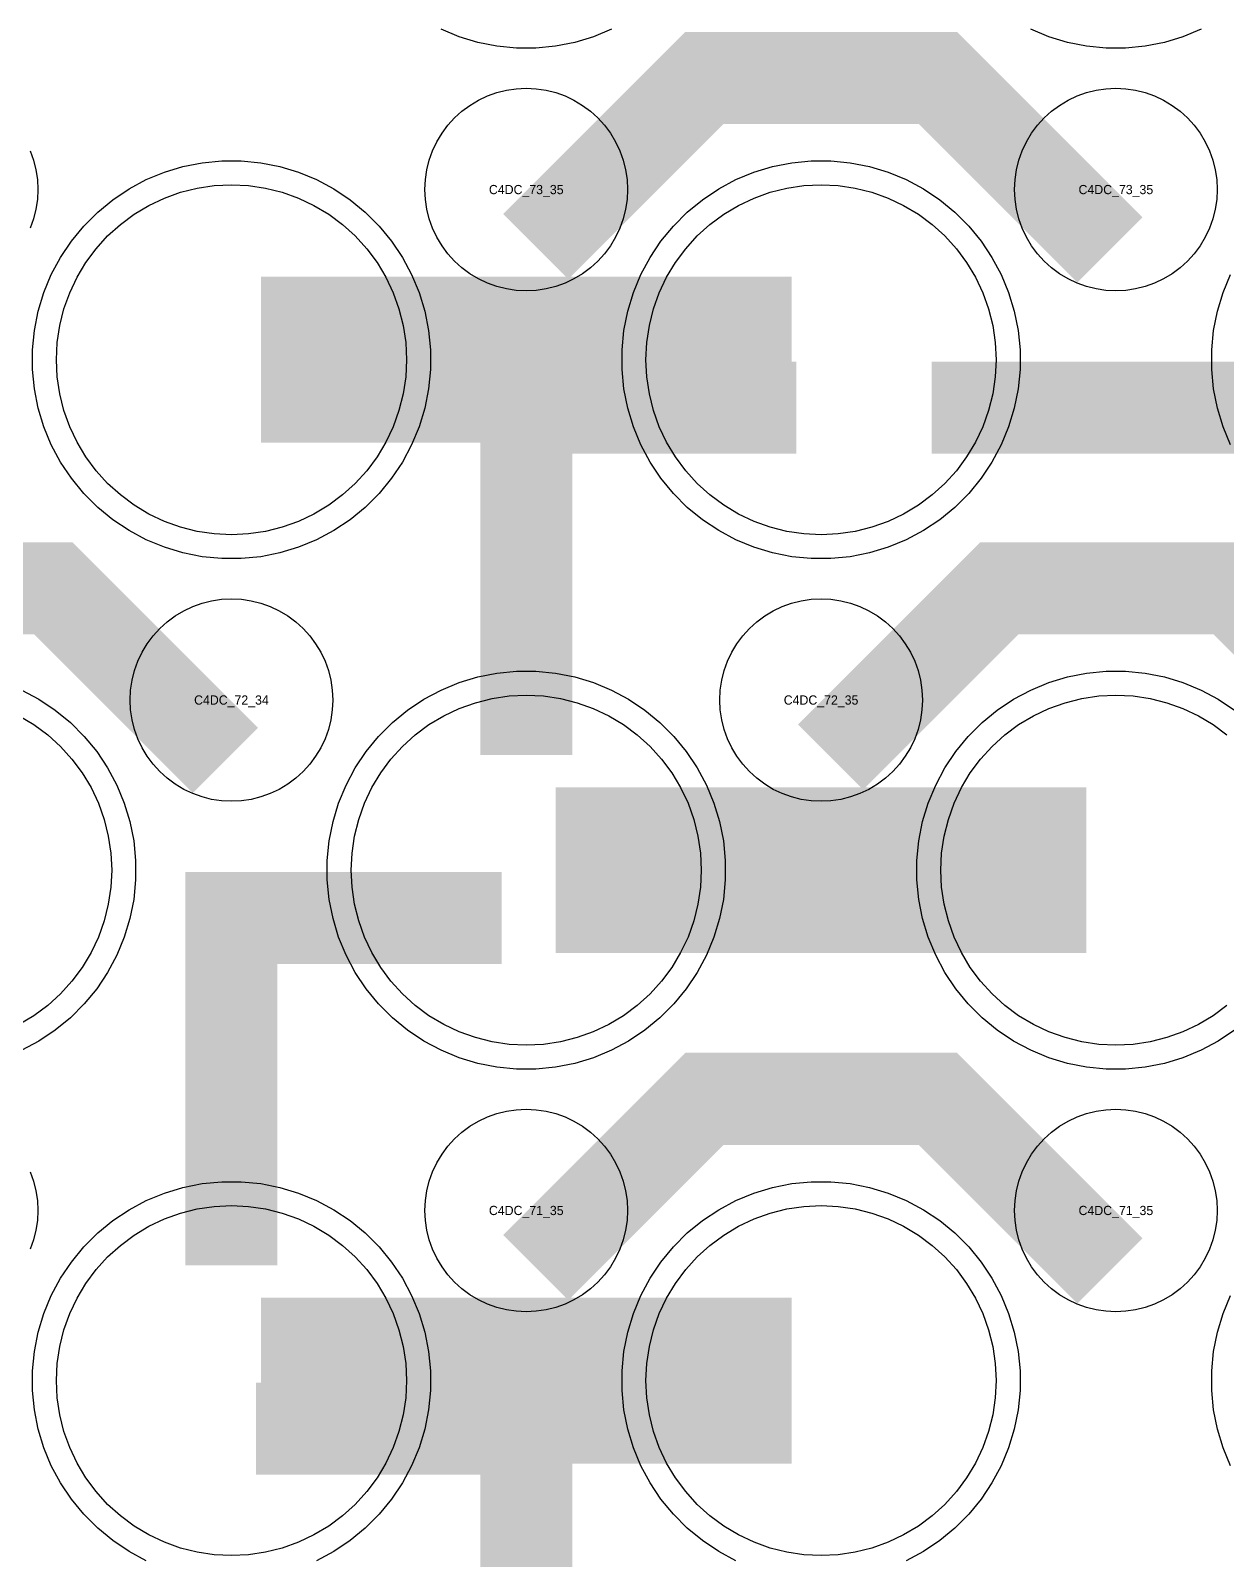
# Model space of a CAD drawing. Extents: x -11880 to 11880, y -14992 to 14992.
# Drawn here: x -934.5 to -610, y -5050.1 to -4635 of the extents above; entities that cross this region are included whole.
import ezdxf
from ezdxf.enums import TextEntityAlignment as Align

# ---------------------------------------------------------------- set-up
doc = ezdxf.new("R2010")
doc.units = 0
doc.header["$MEASUREMENT"] = 0
for name, color, linetype in [('GDS_775_DT_237', 138, 'CONTINUOUS'), ('RDL1_FS', 34, 'CONTINUOUS'), ('RDL_BS', 160, 'CONTINUOUS')]:
    doc.layers.add(name, color=color, linetype=linetype)

msp = doc.modelspace()

# ---------------------------------------------------------------- linework, layer by layer
at = {"layer": 'RDL1_FS', "color": 241, "true_color": 0xf7abae}
for points in [[(-880, -4771.894), (-884.657, -4771.665), (-889.268, -4770.981), (-893.791, -4769.849), (-898.181, -4768.277), (-902.395, -4766.285), (-906.395, -4763.887), (-910.14, -4761.109), (-913.594, -4757.979), (-916.724, -4754.525), (-919.502, -4750.78), (-921.9, -4746.78), (-923.892, -4742.566), (-925.464, -4738.176), (-926.596, -4733.653), (-927.28, -4729.042), (-927.509, -4724.385), (-927.28, -4719.728), (-926.596, -4715.117), (-925.464, -4710.594), (-923.892, -4706.204), (-921.9, -4701.99), (-919.502, -4697.99), (-916.724, -4694.245), (-913.594, -4690.791), (-910.14, -4687.661), (-906.395, -4684.883), (-902.395, -4682.485), (-898.181, -4680.493), (-893.791, -4678.921), (-889.268, -4677.789), (-884.657, -4677.105), (-880, -4676.876), (-875.343, -4677.105), (-870.732, -4677.789), (-866.209, -4678.921), (-861.819, -4680.493), (-857.605, -4682.485), (-853.605, -4684.883), (-849.86, -4687.661), (-846.406, -4690.791), (-843.276, -4694.245), (-840.498, -4697.99), (-838.1, -4701.99), (-836.108, -4706.204), (-834.536, -4710.594), (-833.404, -4715.117), (-832.72, -4719.728), (-832.491, -4724.385), (-832.72, -4729.042), (-833.404, -4733.653), (-834.536, -4738.176), (-836.108, -4742.566), (-838.1, -4746.78), (-840.498, -4750.78), (-843.276, -4754.525), (-846.406, -4757.979), (-849.86, -4761.109), (-853.605, -4763.887), (-857.605, -4766.285), (-861.819, -4768.277), (-866.209, -4769.849), (-870.732, -4770.981), (-875.343, -4771.665)], [(-720, -4771.894), (-724.657, -4771.665), (-729.268, -4770.981), (-733.791, -4769.849), (-738.181, -4768.277), (-742.395, -4766.285), (-746.395, -4763.887), (-750.14, -4761.109), (-753.594, -4757.979), (-756.724, -4754.525), (-759.502, -4750.78), (-761.9, -4746.78), (-763.892, -4742.566), (-765.464, -4738.176), (-766.596, -4733.653), (-767.28, -4729.042), (-767.509, -4724.385), (-767.28, -4719.728), (-766.596, -4715.117), (-765.464, -4710.594), (-763.892, -4706.204), (-761.9, -4701.99), (-759.502, -4697.99), (-756.724, -4694.245), (-753.594, -4690.791), (-750.14, -4687.661), (-746.395, -4684.883), (-742.395, -4682.485), (-738.181, -4680.493), (-733.791, -4678.921), (-729.268, -4677.789), (-724.657, -4677.105), (-720, -4676.876), (-715.343, -4677.105), (-710.732, -4677.789), (-706.209, -4678.921), (-701.819, -4680.493), (-697.605, -4682.485), (-693.605, -4684.883), (-689.86, -4687.661), (-686.406, -4690.791), (-683.276, -4694.245), (-680.498, -4697.99), (-678.1, -4701.99), (-676.108, -4706.204), (-674.536, -4710.594), (-673.404, -4715.117), (-672.72, -4719.728), (-672.491, -4724.385), (-672.72, -4729.042), (-673.404, -4733.653), (-674.536, -4738.176), (-676.108, -4742.566), (-678.1, -4746.78), (-680.498, -4750.78), (-683.276, -4754.525), (-686.406, -4757.979), (-689.86, -4761.109), (-693.605, -4763.887), (-697.605, -4766.285), (-701.819, -4768.277), (-706.209, -4769.849), (-710.732, -4770.981), (-715.343, -4771.665)], [(-800, -4910.459), (-804.657, -4910.23), (-809.268, -4909.546), (-813.791, -4908.414), (-818.181, -4906.842), (-822.395, -4904.85), (-826.395, -4902.452), (-830.14, -4899.674), (-833.594, -4896.544), (-836.724, -4893.09), (-839.502, -4889.345), (-841.9, -4885.345), (-843.892, -4881.131), (-845.464, -4876.741), (-846.596, -4872.218), (-847.28, -4867.607), (-847.509, -4862.95), (-847.28, -4858.293), (-846.596, -4853.682), (-845.464, -4849.159), (-843.892, -4844.769), (-841.9, -4840.555), (-839.502, -4836.555), (-836.724, -4832.81), (-833.594, -4829.356), (-830.14, -4826.226), (-826.395, -4823.448), (-822.395, -4821.05), (-818.181, -4819.058), (-813.791, -4817.486), (-809.268, -4816.354), (-804.657, -4815.67), (-800, -4815.441), (-795.343, -4815.67), (-790.732, -4816.354), (-786.209, -4817.486), (-781.819, -4819.058), (-777.605, -4821.05), (-773.605, -4823.448), (-769.86, -4826.226), (-766.406, -4829.356), (-763.276, -4832.81), (-760.498, -4836.555), (-758.1, -4840.555), (-756.108, -4844.769), (-754.536, -4849.159), (-753.404, -4853.682), (-752.72, -4858.293), (-752.491, -4862.95), (-752.72, -4867.607), (-753.404, -4872.218), (-754.536, -4876.741), (-756.108, -4881.131), (-758.1, -4885.345), (-760.498, -4889.345), (-763.276, -4893.09), (-766.406, -4896.544), (-769.86, -4899.674), (-773.605, -4902.452), (-777.605, -4904.85), (-781.819, -4906.842), (-786.209, -4908.414), (-790.732, -4909.546), (-795.343, -4910.23)], [(-880, -5049.024), (-884.657, -5048.795), (-889.268, -5048.111), (-893.791, -5046.979), (-898.181, -5045.407), (-902.395, -5043.415), (-906.395, -5041.017), (-910.14, -5038.239), (-913.594, -5035.109), (-916.724, -5031.655), (-919.502, -5027.91), (-921.9, -5023.91), (-923.892, -5019.696), (-925.464, -5015.306), (-926.596, -5010.783), (-927.28, -5006.172), (-927.509, -5001.515), (-927.28, -4996.858), (-926.596, -4992.247), (-925.464, -4987.724), (-923.892, -4983.334), (-921.9, -4979.12), (-919.502, -4975.12), (-916.724, -4971.375), (-913.594, -4967.921), (-910.14, -4964.791), (-906.395, -4962.013), (-902.395, -4959.615), (-898.181, -4957.623), (-893.791, -4956.051), (-889.268, -4954.919), (-884.657, -4954.235), (-880, -4954.006), (-875.343, -4954.235), (-870.732, -4954.919), (-866.209, -4956.051), (-861.819, -4957.623), (-857.605, -4959.615), (-853.605, -4962.013), (-849.86, -4964.791), (-846.406, -4967.921), (-843.276, -4971.375), (-840.498, -4975.12), (-838.1, -4979.12), (-836.108, -4983.334), (-834.536, -4987.724), (-833.404, -4992.247), (-832.72, -4996.858), (-832.491, -5001.515), (-832.72, -5006.172), (-833.404, -5010.783), (-834.536, -5015.306), (-836.108, -5019.696), (-838.1, -5023.91), (-840.498, -5027.91), (-843.276, -5031.655), (-846.406, -5035.109), (-849.86, -5038.239), (-853.605, -5041.017), (-857.605, -5043.415), (-861.819, -5045.407), (-866.209, -5046.979), (-870.732, -5048.111), (-875.343, -5048.795)], [(-720, -5049.024), (-724.657, -5048.795), (-729.268, -5048.111), (-733.791, -5046.979), (-738.181, -5045.407), (-742.395, -5043.415), (-746.395, -5041.017), (-750.14, -5038.239), (-753.594, -5035.109), (-756.724, -5031.655), (-759.502, -5027.91), (-761.9, -5023.91), (-763.892, -5019.696), (-765.464, -5015.306), (-766.596, -5010.783), (-767.28, -5006.172), (-767.509, -5001.515), (-767.28, -4996.858), (-766.596, -4992.247), (-765.464, -4987.724), (-763.892, -4983.334), (-761.9, -4979.12), (-759.502, -4975.12), (-756.724, -4971.375), (-753.594, -4967.921), (-750.14, -4964.791), (-746.395, -4962.013), (-742.395, -4959.615), (-738.181, -4957.623), (-733.791, -4956.051), (-729.268, -4954.919), (-724.657, -4954.235), (-720, -4954.006), (-715.343, -4954.235), (-710.732, -4954.919), (-706.209, -4956.051), (-701.819, -4957.623), (-697.605, -4959.615), (-693.605, -4962.013), (-689.86, -4964.791), (-686.406, -4967.921), (-683.276, -4971.375), (-680.498, -4975.12), (-678.1, -4979.12), (-676.108, -4983.334), (-674.536, -4987.724), (-673.404, -4992.247), (-672.72, -4996.858), (-672.491, -5001.515), (-672.72, -5006.172), (-673.404, -5010.783), (-674.536, -5015.306), (-676.108, -5019.696), (-678.1, -5023.91), (-680.498, -5027.91), (-683.276, -5031.655), (-686.406, -5035.109), (-689.86, -5038.239), (-693.605, -5041.017), (-697.605, -5043.415), (-701.819, -5045.407), (-706.209, -5046.979), (-710.732, -5048.111), (-715.343, -5048.795)]]:
    msp.add_lwpolyline(points, close=True, dxfattribs=at)
for points in [[(-871.998, -4724.385, 45, 45, 0), (-799.998, -4724.385, 45, 45, 0)], [(-799.998, -4724.385, 45, 45, 0), (-727.998, -4724.385, 45, 45, 0)], [(-791.998, -4862.95, 45, 45, 0), (-719.998, -4862.95, 45, 45, 0)], [(-719.998, -4862.95, 45, 45, 0), (-647.998, -4862.95, 45, 45, 0)], [(-871.998, -5001.515, 45, 45, 0), (-799.998, -5001.515, 45, 45, 0)], [(-799.998, -5001.515, 45, 45, 0), (-727.998, -5001.515, 45, 45, 0)]]:
    msp.add_lwpolyline(points, format="xyseb", dxfattribs=at)
msp.add_lwpolyline([(-609.86, -4899.674), (-613.605, -4902.452), (-617.605, -4904.85), (-621.819, -4906.842), (-626.209, -4908.414), (-630.732, -4909.546), (-635.343, -4910.23), (-640, -4910.459), (-644.657, -4910.23), (-649.268, -4909.546), (-653.791, -4908.414), (-658.181, -4906.842), (-662.395, -4904.85), (-666.395, -4902.452), (-670.14, -4899.674), (-673.594, -4896.544), (-676.724, -4893.09), (-679.502, -4889.345), (-681.9, -4885.345), (-683.892, -4881.131), (-685.464, -4876.741), (-686.596, -4872.218), (-687.28, -4867.607), (-687.509, -4862.95), (-687.28, -4858.293), (-686.596, -4853.682), (-685.464, -4849.159), (-683.892, -4844.769), (-681.9, -4840.555), (-679.502, -4836.555), (-676.724, -4832.81), (-673.594, -4829.356), (-670.14, -4826.226), (-666.395, -4823.448), (-662.395, -4821.05), (-658.181, -4819.058), (-653.791, -4817.486), (-649.268, -4816.354), (-644.657, -4815.67), (-640, -4815.441), (-635.343, -4815.67), (-630.732, -4816.354), (-626.209, -4817.486), (-621.819, -4819.058), (-617.605, -4821.05), (-613.605, -4823.448), (-609.86, -4826.226)], dxfattribs=at)
at = {"layer": 'RDL1_FS'}
msp.add_lwpolyline([(-937.605, -4821.05), (-933.605, -4823.448), (-929.86, -4826.226), (-926.406, -4829.356), (-923.276, -4832.81), (-920.498, -4836.555), (-918.1, -4840.555), (-916.108, -4844.769), (-914.536, -4849.159), (-913.404, -4853.682), (-912.72, -4858.293), (-912.491, -4862.95), (-912.72, -4867.607), (-913.404, -4872.218), (-914.536, -4876.741), (-916.108, -4881.131), (-918.1, -4885.345), (-920.498, -4889.345), (-923.276, -4893.09), (-926.406, -4896.544), (-929.86, -4899.674), (-933.605, -4902.452), (-937.605, -4904.85)], dxfattribs=at)
at = {"layer": 'RDL_BS', "color": 241, "true_color": 0xf7abae}
for points in [[(-776.885, -4634.7), (-781.795, -4636.731), (-786.835, -4638.262), (-792.062, -4639.308), (-797.356, -4639.825), (-802.644, -4639.825), (-807.938, -4639.308), (-813.165, -4638.262), (-818.205, -4636.731), (-823.115, -4634.7)], [(-616.885, -4634.7), (-621.795, -4636.731), (-626.835, -4638.262), (-632.062, -4639.308), (-637.356, -4639.825), (-642.644, -4639.825), (-647.938, -4639.308), (-653.165, -4638.262), (-658.205, -4636.731), (-663.115, -4634.7)], [(-608.875, -4747.5), (-610.906, -4742.59), (-612.437, -4737.55), (-613.483, -4732.323), (-614, -4727.029), (-614, -4721.741), (-613.483, -4716.447), (-612.437, -4711.22), (-610.906, -4706.18), (-608.875, -4701.27)], [(-607.809, -4906.386), (-612.223, -4909.333), (-616.885, -4911.825), (-621.795, -4913.856), (-626.835, -4915.387), (-632.062, -4916.433), (-637.356, -4916.95), (-642.644, -4916.95), (-647.938, -4916.433), (-653.165, -4915.387), (-658.205, -4913.856), (-663.115, -4911.825), (-667.777, -4909.333), (-672.191, -4906.386), (-676.292, -4903.024), (-680.074, -4899.242), (-683.436, -4895.141), (-686.383, -4890.727), (-688.875, -4886.065), (-690.906, -4881.155), (-692.437, -4876.115), (-693.483, -4870.888), (-694, -4865.594), (-694, -4860.306), (-693.483, -4855.012), (-692.437, -4849.785), (-690.906, -4844.745), (-688.875, -4839.835), (-686.383, -4835.173), (-683.436, -4830.759), (-680.074, -4826.658), (-676.292, -4822.876), (-672.191, -4819.514), (-667.777, -4816.567), (-663.115, -4814.075), (-658.205, -4812.044), (-653.165, -4810.513), (-647.938, -4809.467), (-642.644, -4808.95), (-637.356, -4808.95), (-632.062, -4809.467), (-626.835, -4810.513), (-621.795, -4812.044), (-616.885, -4814.075), (-612.223, -4816.567), (-607.809, -4819.514)], [(-903.115, -5050.39), (-907.777, -5047.898), (-912.191, -5044.951), (-916.292, -5041.589), (-920.074, -5037.807), (-923.436, -5033.706), (-926.383, -5029.292), (-928.875, -5024.63), (-930.906, -5019.72), (-932.437, -5014.68), (-933.483, -5009.453), (-934, -5004.159), (-934, -4998.871), (-933.483, -4993.577), (-932.437, -4988.35), (-930.906, -4983.31), (-928.875, -4978.4), (-926.383, -4973.738), (-923.436, -4969.324), (-920.074, -4965.223), (-916.292, -4961.441), (-912.191, -4958.079), (-907.777, -4955.132), (-903.115, -4952.64), (-898.205, -4950.609), (-893.165, -4949.078), (-887.938, -4948.032), (-882.644, -4947.515), (-877.356, -4947.515), (-872.062, -4948.032), (-866.835, -4949.078), (-861.795, -4950.609), (-856.885, -4952.64), (-852.223, -4955.132), (-847.809, -4958.079), (-843.708, -4961.441), (-839.926, -4965.223), (-836.564, -4969.324), (-833.617, -4973.738), (-831.125, -4978.4), (-829.094, -4983.31), (-827.563, -4988.35), (-826.517, -4993.577), (-826, -4998.871), (-826, -5004.159), (-826.517, -5009.453), (-827.563, -5014.68), (-829.094, -5019.72), (-831.125, -5024.63), (-833.617, -5029.292), (-836.564, -5033.706), (-839.926, -5037.807), (-843.708, -5041.589), (-847.809, -5044.951), (-852.223, -5047.898), (-856.885, -5050.39)], [(-743.115, -5050.39), (-747.777, -5047.898), (-752.191, -5044.951), (-756.292, -5041.589), (-760.074, -5037.807), (-763.436, -5033.706), (-766.383, -5029.292), (-768.875, -5024.63), (-770.906, -5019.72), (-772.437, -5014.68), (-773.483, -5009.453), (-774, -5004.159), (-774, -4998.871), (-773.483, -4993.577), (-772.437, -4988.35), (-770.906, -4983.31), (-768.875, -4978.4), (-766.383, -4973.738), (-763.436, -4969.324), (-760.074, -4965.223), (-756.292, -4961.441), (-752.191, -4958.079), (-747.777, -4955.132), (-743.115, -4952.64), (-738.205, -4950.609), (-733.165, -4949.078), (-727.938, -4948.032), (-722.644, -4947.515), (-717.356, -4947.515), (-712.062, -4948.032), (-706.835, -4949.078), (-701.795, -4950.609), (-696.885, -4952.64), (-692.223, -4955.132), (-687.809, -4958.079), (-683.708, -4961.441), (-679.926, -4965.223), (-676.564, -4969.324), (-673.617, -4973.738), (-671.125, -4978.4), (-669.094, -4983.31), (-667.563, -4988.35), (-666.517, -4993.577), (-666, -4998.871), (-666, -5004.159), (-666.517, -5009.453), (-667.563, -5014.68), (-669.094, -5019.72), (-671.125, -5024.63), (-673.617, -5029.292), (-676.564, -5033.706), (-679.926, -5037.807), (-683.708, -5041.589), (-687.809, -5044.951), (-692.223, -5047.898), (-696.885, -5050.39)]]:
    msp.add_lwpolyline(points, dxfattribs=at)
at = {"layer": 'RDL_BS'}
for points in [[(-797.438, -4693.699, 25, 25, 0), (-751.623, -4647.884, 25, 25, 0), (-718.07, -4647.884, 25, 25, 0)], [(-641.599, -4694.598, 25, 25, 0), (-688.313, -4647.884, 25, 25, 0), (-718.071, -4647.884, 25, 25, 0)], [(-881.599, -4833.163, 25, 25, 0), (-928.313, -4786.449, 25, 25, 0), (-958.071, -4786.449, 25, 25, 0)], [(-717.438, -4832.264, 25, 25, 0), (-671.623, -4786.449, 25, 25, 0), (-638.07, -4786.449, 25, 25, 0)], [(-561.599, -4833.163, 25, 25, 0), (-608.313, -4786.449, 25, 25, 0), (-638.071, -4786.449, 25, 25, 0)], [(-880, -4893.932, 25, 25, 0), (-880, -4939.552, 25, 25, 0)], [(-797.438, -4970.829, 25, 25, 0), (-751.623, -4925.014, 25, 25, 0), (-718.07, -4925.014, 25, 25, 0)], [(-641.599, -4971.728, 25, 25, 0), (-688.313, -4925.014, 25, 25, 0), (-718.071, -4925.014, 25, 25, 0)]]:
    msp.add_lwpolyline(points, format="xyseb", dxfattribs=at)
for points in [[(-800, -4705.691), (-802.693, -4705.559), (-805.365, -4705.163), (-807.984, -4704.506), (-810.519, -4703.599), (-812.956, -4702.447), (-815.28, -4701.054), (-817.443, -4699.451), (-819.442, -4697.639), (-821.254, -4695.64), (-822.857, -4693.477), (-824.25, -4691.153), (-825.402, -4688.716), (-826.309, -4686.181), (-826.966, -4683.562), (-827.362, -4680.89), (-827.494, -4678.197), (-827.362, -4675.504), (-826.966, -4672.832), (-826.309, -4670.213), (-825.402, -4667.678), (-824.25, -4665.241), (-822.857, -4662.917), (-821.254, -4660.754), (-819.442, -4658.755), (-817.443, -4656.943), (-815.28, -4655.34), (-812.956, -4653.947), (-810.519, -4652.795), (-807.984, -4651.888), (-805.365, -4651.231), (-802.693, -4650.835), (-800, -4650.703), (-797.307, -4650.835), (-794.635, -4651.231), (-792.016, -4651.888), (-789.481, -4652.795), (-787.044, -4653.947), (-784.72, -4655.34), (-782.557, -4656.943), (-780.558, -4658.755), (-778.746, -4660.754), (-777.143, -4662.917), (-775.75, -4665.241), (-774.598, -4667.678), (-773.691, -4670.213), (-773.034, -4672.832), (-772.638, -4675.504), (-772.506, -4678.197), (-772.638, -4680.89), (-773.034, -4683.562), (-773.691, -4686.181), (-774.598, -4688.716), (-775.75, -4691.153), (-777.143, -4693.477), (-778.746, -4695.64), (-780.558, -4697.639), (-782.557, -4699.451), (-784.72, -4701.054), (-787.044, -4702.447), (-789.481, -4703.599), (-792.016, -4704.506), (-794.635, -4705.163), (-797.307, -4705.559)], [(-640, -4705.691), (-642.693, -4705.559), (-645.365, -4705.163), (-647.984, -4704.506), (-650.519, -4703.599), (-652.956, -4702.447), (-655.28, -4701.054), (-657.443, -4699.451), (-659.442, -4697.639), (-661.254, -4695.64), (-662.857, -4693.477), (-664.25, -4691.153), (-665.402, -4688.716), (-666.309, -4686.181), (-666.966, -4683.562), (-667.362, -4680.89), (-667.494, -4678.197), (-667.362, -4675.504), (-666.966, -4672.832), (-666.309, -4670.213), (-665.402, -4667.678), (-664.25, -4665.241), (-662.857, -4662.917), (-661.254, -4660.754), (-659.442, -4658.755), (-657.443, -4656.943), (-655.28, -4655.34), (-652.956, -4653.947), (-650.519, -4652.795), (-647.984, -4651.888), (-645.365, -4651.231), (-642.693, -4650.835), (-640, -4650.703), (-637.307, -4650.835), (-634.635, -4651.231), (-632.016, -4651.888), (-629.481, -4652.795), (-627.044, -4653.947), (-624.72, -4655.34), (-622.557, -4656.943), (-620.558, -4658.755), (-618.746, -4660.754), (-617.143, -4662.917), (-615.75, -4665.241), (-614.598, -4667.678), (-613.691, -4670.213), (-613.034, -4672.832), (-612.638, -4675.504), (-612.506, -4678.197), (-612.638, -4680.89), (-613.034, -4683.562), (-613.691, -4686.181), (-614.598, -4688.716), (-615.75, -4691.153), (-617.143, -4693.477), (-618.746, -4695.64), (-620.558, -4697.639), (-622.557, -4699.451), (-624.72, -4701.054), (-627.044, -4702.447), (-629.481, -4703.599), (-632.016, -4704.506), (-634.635, -4705.163), (-637.307, -4705.559)], [(-880, -4844.256), (-882.693, -4844.124), (-885.365, -4843.728), (-887.984, -4843.071), (-890.519, -4842.164), (-892.956, -4841.012), (-895.28, -4839.619), (-897.443, -4838.016), (-899.442, -4836.204), (-901.254, -4834.205), (-902.857, -4832.042), (-904.25, -4829.718), (-905.402, -4827.281), (-906.309, -4824.746), (-906.966, -4822.127), (-907.362, -4819.455), (-907.494, -4816.762), (-907.362, -4814.069), (-906.966, -4811.397), (-906.309, -4808.778), (-905.402, -4806.243), (-904.25, -4803.806), (-902.857, -4801.482), (-901.254, -4799.319), (-899.442, -4797.32), (-897.443, -4795.508), (-895.28, -4793.905), (-892.956, -4792.512), (-890.519, -4791.36), (-887.984, -4790.453), (-885.365, -4789.796), (-882.693, -4789.4), (-880, -4789.268), (-877.307, -4789.4), (-874.635, -4789.796), (-872.016, -4790.453), (-869.481, -4791.36), (-867.044, -4792.512), (-864.72, -4793.905), (-862.557, -4795.508), (-860.558, -4797.32), (-858.746, -4799.319), (-857.143, -4801.482), (-855.75, -4803.806), (-854.598, -4806.243), (-853.691, -4808.778), (-853.034, -4811.397), (-852.638, -4814.069), (-852.506, -4816.762), (-852.638, -4819.455), (-853.034, -4822.127), (-853.691, -4824.746), (-854.598, -4827.281), (-855.75, -4829.718), (-857.143, -4832.042), (-858.746, -4834.205), (-860.558, -4836.204), (-862.557, -4838.016), (-864.72, -4839.619), (-867.044, -4841.012), (-869.481, -4842.164), (-872.016, -4843.071), (-874.635, -4843.728), (-877.307, -4844.124)], [(-720, -4844.256), (-722.693, -4844.124), (-725.365, -4843.728), (-727.984, -4843.071), (-730.519, -4842.164), (-732.956, -4841.012), (-735.28, -4839.619), (-737.443, -4838.016), (-739.442, -4836.204), (-741.254, -4834.205), (-742.857, -4832.042), (-744.25, -4829.718), (-745.402, -4827.281), (-746.309, -4824.746), (-746.966, -4822.127), (-747.362, -4819.455), (-747.494, -4816.762), (-747.362, -4814.069), (-746.966, -4811.397), (-746.309, -4808.778), (-745.402, -4806.243), (-744.25, -4803.806), (-742.857, -4801.482), (-741.254, -4799.319), (-739.442, -4797.32), (-737.443, -4795.508), (-735.28, -4793.905), (-732.956, -4792.512), (-730.519, -4791.36), (-727.984, -4790.453), (-725.365, -4789.796), (-722.693, -4789.4), (-720, -4789.268), (-717.307, -4789.4), (-714.635, -4789.796), (-712.016, -4790.453), (-709.481, -4791.36), (-707.044, -4792.512), (-704.72, -4793.905), (-702.557, -4795.508), (-700.558, -4797.32), (-698.746, -4799.319), (-697.143, -4801.482), (-695.75, -4803.806), (-694.598, -4806.243), (-693.691, -4808.778), (-693.034, -4811.397), (-692.638, -4814.069), (-692.506, -4816.762), (-692.638, -4819.455), (-693.034, -4822.127), (-693.691, -4824.746), (-694.598, -4827.281), (-695.75, -4829.718), (-697.143, -4832.042), (-698.746, -4834.205), (-700.558, -4836.204), (-702.557, -4838.016), (-704.72, -4839.619), (-707.044, -4841.012), (-709.481, -4842.164), (-712.016, -4843.071), (-714.635, -4843.728), (-717.307, -4844.124)], [(-800, -4982.821), (-802.693, -4982.689), (-805.365, -4982.293), (-807.984, -4981.636), (-810.519, -4980.729), (-812.956, -4979.577), (-815.28, -4978.184), (-817.443, -4976.581), (-819.442, -4974.769), (-821.254, -4972.77), (-822.857, -4970.607), (-824.25, -4968.283), (-825.402, -4965.846), (-826.309, -4963.311), (-826.966, -4960.692), (-827.362, -4958.02), (-827.494, -4955.327), (-827.362, -4952.634), (-826.966, -4949.962), (-826.309, -4947.343), (-825.402, -4944.808), (-824.25, -4942.371), (-822.857, -4940.047), (-821.254, -4937.884), (-819.442, -4935.885), (-817.443, -4934.073), (-815.28, -4932.47), (-812.956, -4931.077), (-810.519, -4929.925), (-807.984, -4929.018), (-805.365, -4928.361), (-802.693, -4927.965), (-800, -4927.833), (-797.307, -4927.965), (-794.635, -4928.361), (-792.016, -4929.018), (-789.481, -4929.925), (-787.044, -4931.077), (-784.72, -4932.47), (-782.557, -4934.073), (-780.558, -4935.885), (-778.746, -4937.884), (-777.143, -4940.047), (-775.75, -4942.371), (-774.598, -4944.808), (-773.691, -4947.343), (-773.034, -4949.962), (-772.638, -4952.634), (-772.506, -4955.327), (-772.638, -4958.02), (-773.034, -4960.692), (-773.691, -4963.311), (-774.598, -4965.846), (-775.75, -4968.283), (-777.143, -4970.607), (-778.746, -4972.77), (-780.558, -4974.769), (-782.557, -4976.581), (-784.72, -4978.184), (-787.044, -4979.577), (-789.481, -4980.729), (-792.016, -4981.636), (-794.635, -4982.293), (-797.307, -4982.689)], [(-640, -4982.821), (-642.693, -4982.689), (-645.365, -4982.293), (-647.984, -4981.636), (-650.519, -4980.729), (-652.956, -4979.577), (-655.28, -4978.184), (-657.443, -4976.581), (-659.442, -4974.769), (-661.254, -4972.77), (-662.857, -4970.607), (-664.25, -4968.283), (-665.402, -4965.846), (-666.309, -4963.311), (-666.966, -4960.692), (-667.362, -4958.02), (-667.494, -4955.327), (-667.362, -4952.634), (-666.966, -4949.962), (-666.309, -4947.343), (-665.402, -4944.808), (-664.25, -4942.371), (-662.857, -4940.047), (-661.254, -4937.884), (-659.442, -4935.885), (-657.443, -4934.073), (-655.28, -4932.47), (-652.956, -4931.077), (-650.519, -4929.925), (-647.984, -4929.018), (-645.365, -4928.361), (-642.693, -4927.965), (-640, -4927.833), (-637.307, -4927.965), (-634.635, -4928.361), (-632.016, -4929.018), (-629.481, -4929.925), (-627.044, -4931.077), (-624.72, -4932.47), (-622.557, -4934.073), (-620.558, -4935.885), (-618.746, -4937.884), (-617.143, -4940.047), (-615.75, -4942.371), (-614.598, -4944.808), (-613.691, -4947.343), (-613.034, -4949.962), (-612.638, -4952.634), (-612.506, -4955.327), (-612.638, -4958.02), (-613.034, -4960.692), (-613.691, -4963.311), (-614.598, -4965.846), (-615.75, -4968.283), (-617.143, -4970.607), (-618.746, -4972.77), (-620.558, -4974.769), (-622.557, -4976.581), (-624.72, -4978.184), (-627.044, -4979.577), (-629.481, -4980.729), (-632.016, -4981.636), (-634.635, -4982.293), (-637.307, -4982.689)]]:
    msp.add_lwpolyline(points, close=True, dxfattribs=at)
for points in [[(-934.598, -4667.678), (-933.691, -4670.213), (-933.034, -4672.832), (-932.638, -4675.504), (-932.506, -4678.197), (-932.638, -4680.89), (-933.034, -4683.562), (-933.691, -4686.181), (-934.598, -4688.716)], [(-936.885, -4814.075), (-932.223, -4816.567), (-927.809, -4819.514), (-923.708, -4822.876), (-919.926, -4826.658), (-916.564, -4830.759), (-913.617, -4835.173), (-911.125, -4839.835), (-909.094, -4844.745), (-907.563, -4849.785), (-906.517, -4855.012), (-906, -4860.306), (-906, -4865.594), (-906.517, -4870.888), (-907.563, -4876.115), (-909.094, -4881.155), (-911.125, -4886.065), (-913.617, -4890.727), (-916.564, -4895.141), (-919.926, -4899.242), (-923.708, -4903.024), (-927.809, -4906.386), (-932.223, -4909.333), (-936.885, -4911.825)], [(-934.598, -4944.808), (-933.691, -4947.343), (-933.034, -4949.962), (-932.638, -4952.634), (-932.506, -4955.327), (-932.638, -4958.02), (-933.034, -4960.692), (-933.691, -4963.311), (-934.598, -4965.846)], [(-608.875, -5024.63), (-610.906, -5019.72), (-612.437, -5014.68), (-613.483, -5009.453), (-614, -5004.159), (-614, -4998.871), (-613.483, -4993.577), (-612.437, -4988.35), (-610.906, -4983.31), (-608.875, -4978.4)]]:
    msp.add_lwpolyline(points, dxfattribs=at)
at = {"layer": 'RDL_BS', "color": 241, "true_color": 0xf7abae}
for points in [[(-882.644, -4778.385), (-887.938, -4777.868), (-893.165, -4776.822), (-898.205, -4775.291), (-903.115, -4773.26), (-907.777, -4770.768), (-912.191, -4767.821), (-916.292, -4764.459), (-920.074, -4760.677), (-923.436, -4756.576), (-926.383, -4752.162), (-928.875, -4747.5), (-930.906, -4742.59), (-932.437, -4737.55), (-933.483, -4732.323), (-934, -4727.029), (-934, -4721.741), (-933.483, -4716.447), (-932.437, -4711.22), (-930.906, -4706.18), (-928.875, -4701.27), (-926.383, -4696.608), (-923.436, -4692.194), (-920.074, -4688.093), (-916.292, -4684.311), (-912.191, -4680.949), (-907.777, -4678.002), (-903.115, -4675.51), (-898.205, -4673.479), (-893.165, -4671.948), (-887.938, -4670.902), (-882.644, -4670.385), (-877.356, -4670.385), (-872.062, -4670.902), (-866.835, -4671.948), (-861.795, -4673.479), (-856.885, -4675.51), (-852.223, -4678.002), (-847.809, -4680.949), (-843.708, -4684.311), (-839.926, -4688.093), (-836.564, -4692.194), (-833.617, -4696.608), (-831.125, -4701.27), (-829.094, -4706.18), (-827.563, -4711.22), (-826.517, -4716.447), (-826, -4721.741), (-826, -4727.029), (-826.517, -4732.323), (-827.563, -4737.55), (-829.094, -4742.59), (-831.125, -4747.5), (-833.617, -4752.162), (-836.564, -4756.576), (-839.926, -4760.677), (-843.708, -4764.459), (-847.809, -4767.821), (-852.223, -4770.768), (-856.885, -4773.26), (-861.795, -4775.291), (-866.835, -4776.822), (-872.062, -4777.868), (-877.356, -4778.385)], [(-722.644, -4778.385), (-727.938, -4777.868), (-733.165, -4776.822), (-738.205, -4775.291), (-743.115, -4773.26), (-747.777, -4770.768), (-752.191, -4767.821), (-756.292, -4764.459), (-760.074, -4760.677), (-763.436, -4756.576), (-766.383, -4752.162), (-768.875, -4747.5), (-770.906, -4742.59), (-772.437, -4737.55), (-773.483, -4732.323), (-774, -4727.029), (-774, -4721.741), (-773.483, -4716.447), (-772.437, -4711.22), (-770.906, -4706.18), (-768.875, -4701.27), (-766.383, -4696.608), (-763.436, -4692.194), (-760.074, -4688.093), (-756.292, -4684.311), (-752.191, -4680.949), (-747.777, -4678.002), (-743.115, -4675.51), (-738.205, -4673.479), (-733.165, -4671.948), (-727.938, -4670.902), (-722.644, -4670.385), (-717.356, -4670.385), (-712.062, -4670.902), (-706.835, -4671.948), (-701.795, -4673.479), (-696.885, -4675.51), (-692.223, -4678.002), (-687.809, -4680.949), (-683.708, -4684.311), (-679.926, -4688.093), (-676.564, -4692.194), (-673.617, -4696.608), (-671.125, -4701.27), (-669.094, -4706.18), (-667.563, -4711.22), (-666.517, -4716.447), (-666, -4721.741), (-666, -4727.029), (-666.517, -4732.323), (-667.563, -4737.55), (-669.094, -4742.59), (-671.125, -4747.5), (-673.617, -4752.162), (-676.564, -4756.576), (-679.926, -4760.677), (-683.708, -4764.459), (-687.809, -4767.821), (-692.223, -4770.768), (-696.885, -4773.26), (-701.795, -4775.291), (-706.835, -4776.822), (-712.062, -4777.868), (-717.356, -4778.385)], [(-802.644, -4916.95), (-807.938, -4916.433), (-813.165, -4915.387), (-818.205, -4913.856), (-823.115, -4911.825), (-827.777, -4909.333), (-832.191, -4906.386), (-836.292, -4903.024), (-840.074, -4899.242), (-843.436, -4895.141), (-846.383, -4890.727), (-848.875, -4886.065), (-850.906, -4881.155), (-852.437, -4876.115), (-853.483, -4870.888), (-854, -4865.594), (-854, -4860.306), (-853.483, -4855.012), (-852.437, -4849.785), (-850.906, -4844.745), (-848.875, -4839.835), (-846.383, -4835.173), (-843.436, -4830.759), (-840.074, -4826.658), (-836.292, -4822.876), (-832.191, -4819.514), (-827.777, -4816.567), (-823.115, -4814.075), (-818.205, -4812.044), (-813.165, -4810.513), (-807.938, -4809.467), (-802.644, -4808.95), (-797.356, -4808.95), (-792.062, -4809.467), (-786.835, -4810.513), (-781.795, -4812.044), (-776.885, -4814.075), (-772.223, -4816.567), (-767.809, -4819.514), (-763.708, -4822.876), (-759.926, -4826.658), (-756.564, -4830.759), (-753.617, -4835.173), (-751.125, -4839.835), (-749.094, -4844.745), (-747.563, -4849.785), (-746.517, -4855.012), (-746, -4860.306), (-746, -4865.594), (-746.517, -4870.888), (-747.563, -4876.115), (-749.094, -4881.155), (-751.125, -4886.065), (-753.617, -4890.727), (-756.564, -4895.141), (-759.926, -4899.242), (-763.708, -4903.024), (-767.809, -4906.386), (-772.223, -4909.333), (-776.885, -4911.825), (-781.795, -4913.856), (-786.835, -4915.387), (-792.062, -4916.433), (-797.356, -4916.95)]]:
    msp.add_lwpolyline(points, close=True, dxfattribs=at)
for points in [[(-800, -4831.675, 25, 25, 0), (-800, -4724.898, 25, 25, 0)], [(-812.5, -4737.398, 25, 25, 0), (-726.667, -4737.398, 25, 25, 0)], [(-772.944, -4737.398, 25, 25, 0), (-731.74, -4737.398, 25, 25, 0)], [(-689.984, -4737.398, 25, 25, 0), (-580.719, -4737.398, 25, 25, 0)], [(-800, -4755.367, 25, 25, 0), (-800, -4800.987, 25, 25, 0)], [(-880, -4970.24, 25, 25, 0), (-880, -4863.463, 25, 25, 0)], [(-892.5, -4875.963, 25, 25, 0), (-806.667, -4875.963, 25, 25, 0)], [(-852.944, -4875.963, 25, 25, 0), (-811.74, -4875.963, 25, 25, 0)], [(-800, -5108.805, 25, 25, 0), (-800, -5002.028, 25, 25, 0)], [(-787.5, -5014.528, 25, 25, 0), (-873.333, -5014.528, 25, 25, 0)], [(-827.056, -5014.528, 25, 25, 0), (-868.26, -5014.528, 25, 25, 0)], [(-800, -5032.497, 25, 25, 0), (-800, -5078.117, 25, 25, 0)]]:
    msp.add_lwpolyline(points, format="xyseb", dxfattribs=at)

# ---------------------------------------------------------------- texts
at = {"layer": 'GDS_775_DT_237'}
for s, p in [('C4DC_73_35', (-800, -4678.197)), ('C4DC_73_35', (-800, -4678.197)), ('C4DC_73_35', (-640, -4678.197)), ('C4DC_73_35', (-640, -4678.197)), ('C4DC_72_34', (-880, -4816.762)), ('C4DC_72_34', (-880, -4816.762)), ('C4DC_72_35', (-720, -4816.762)), ('C4DC_72_35', (-720, -4816.762)), ('C4DC_71_35', (-800, -4955.327)), ('C4DC_71_35', (-800, -4955.327)), ('C4DC_71_35', (-640, -4955.327)), ('C4DC_71_35', (-640, -4955.327))]:
    msp.add_text(s, height=2.5, dxfattribs=at).set_placement(p, align=Align.MIDDLE_CENTER)

doc.saveas('drawing.dxf')
